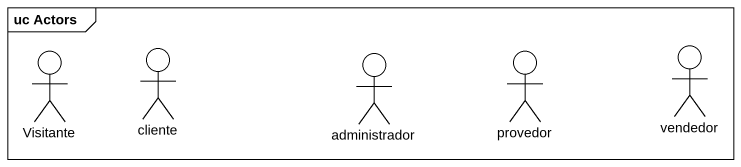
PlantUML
@startuml
mainframe uc Actors
actor Visitante
actor cliente
actor administrador
actor provedor
actor vendedor
@enduml
